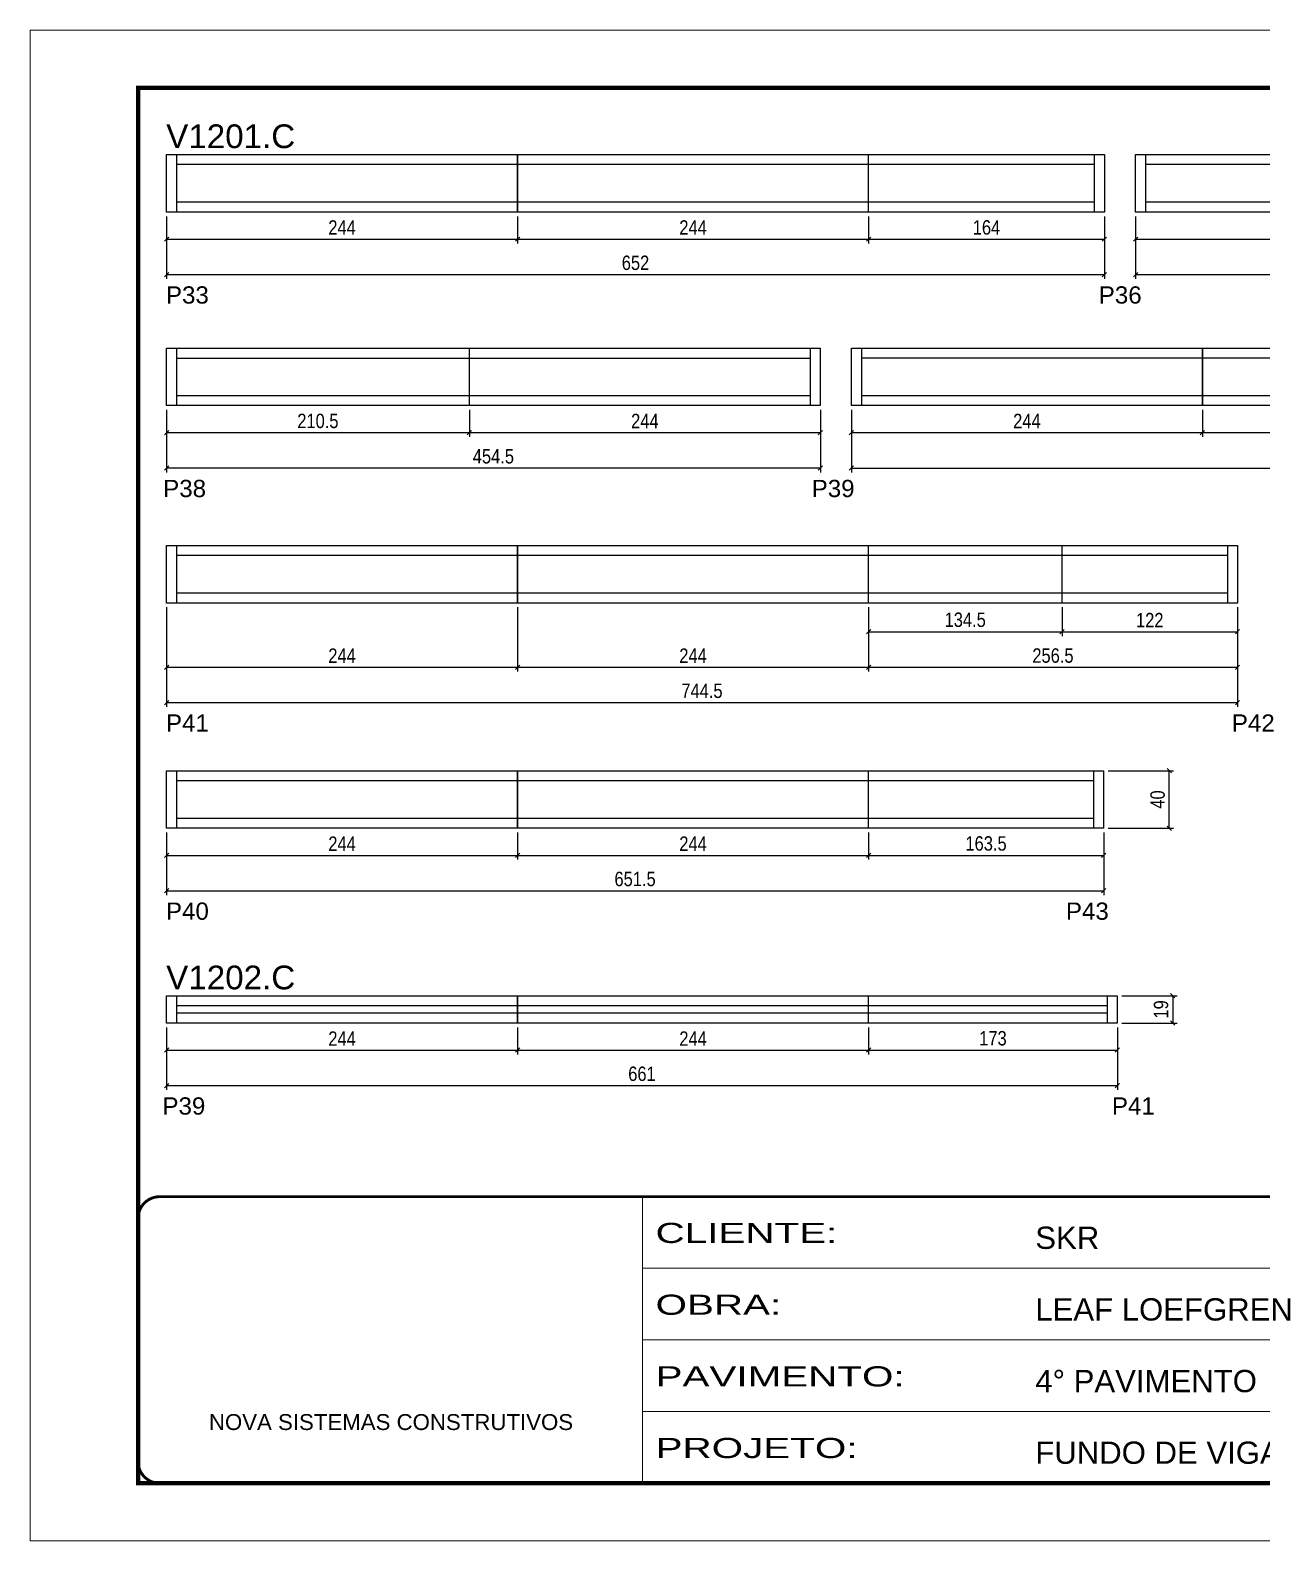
# Model space of a CAD drawing. Extents: x -4041 to 8212, y 239 to 4735.
# Drawn here: x -4041 to -3185, y 2537 to 3587 of the extents above; entities that cross this region are included whole.
import ezdxf

# ---------------------------------------------------------------- set-up
doc = ezdxf.new("R2010")
doc.units = 0
doc.linetypes.add('CONTINUO', pattern=[0])
doc.linetypes.add('DASHED', pattern=[0.75, 0.5, -0.25])
for name, color, linetype in [('5', 5, 'Continuous'), ('COTA', 241, 'Continuous'), ('NOMENCLATURA', 7, 'Continuous'), ('Painéis', 200, 'Continuous'), ('SARR_2.2x7', 40, 'Continuous')]:
    doc.layers.add(name, color=color, linetype=linetype)
doc.layers.add('Folhas', color=255, linetype='Continuous', lineweight=9)
doc.layers.add('SARRAFO DE PRESSAO', color=251, linetype='DASHED', lineweight=9)
doc.styles.add('ARIAL', font='arial.ttf')
doc.styles.add('COTA TECNICA', font='techl___.ttf', dxfattribs={"height": 10})
doc.styles.add('COTA TECNICA-50', font='techl___.ttf', dxfattribs={"height": 10})
doc.styles.get("Standard").update_dxf_attribs({"font": 'arial.ttf'})
doc.styles.add('Tecnologia', font='')
doc.styles.get('Tecnologia').set_extended_font_data('Forgotten Futurist')
doc.dimstyles.new('COTA PAINEL-50', dxfattribs={"dimtxt": 10, "dimasz": 3, "dimexe": 3, "dimexo": 3, "dimgap": 3, "dimtad": 1, "dimdec": 1, "dimzin": 12, "dimdsep": 46, "dimtxsty": 'COTA TECNICA-50', "dimblk1": 'OBLIQUE', "dimblk2": 'OBLIQUE', "dimsah": 1, "dimcen": 0.9, "dimclrd": 4, "dimclre": 4, "dimclrt": 240, "dimadec": 1, "dimazin": 3, "dimtfac": 1, "dimtdec": 1, "dimtmove": 0, "dimatfit": 3, "dimfxl": 1, "dimtolj": 1, "dimtzin": 12, "dimarcsym": 0})
doc.dimstyles.new('PAINEL', dxfattribs={"dimtxt": 10, "dimasz": 3, "dimexe": 3, "dimexo": 3, "dimgap": 3, "dimtad": 1, "dimdec": 1, "dimzin": 12, "dimdsep": 46, "dimtxsty": 'COTA TECNICA', "dimblk1": 'OBLIQUE', "dimblk2": 'OBLIQUE', "dimsah": 1, "dimcen": 0.9, "dimclrd": 4, "dimclre": 4, "dimclrt": 240, "dimadec": 1, "dimazin": 3, "dimtfac": 1, "dimtdec": 1, "dimtmove": 0, "dimatfit": 3, "dimfxl": 1, "dimtolj": 1, "dimtzin": 12, "dimarcsym": 0})

# ---------------------------------------------------------------- blocks, each defined once
blk = doc.blocks.new('9999999999')
at = {"color": 30, "linetype": 'CONTINUO'}
for p, q in [((98564.6, 34230.2), (98564.6, 34429.4)), ((98564.6, 34379.6), (99584, 34379.6)), ((98564.6, 34329.8), (99488, 34329.8)), ((98564.6, 34280), (99488, 34280))]:
    blk.add_line(p, q, dxfattribs=at)
at = {"color": 30, "linetype": 'CONTINUO', "const_width": 2}
blk.add_lwpolyline([(99584, 34230.2), (99584, 34414.4, 0.414214), (99569, 34429.4), (98229, 34429.4, 0.414214), (98214, 34414.4), (98214, 34245.2, 0.414214), (98229, 34230.2), (99584, 34230.2)], format="xyb", dxfattribs=at)
at = {"layer": 'Folhas'}
blk.add_lwpolyline([(98139, 34190.2), (99624, 34190.2), (99624, 35240.2), (98139, 35240.2)], close=True, dxfattribs=at)
at = {"layer": 'Folhas', "color": 30, "const_width": 3}
blk.add_lwpolyline([(98214, 34230.2), (99584, 34230.2), (99584, 35200.2), (98214, 35200.2)], close=True, dxfattribs=at)
at = {"color": 7, "linetype": 'Continuous', "ltscale": 5, "style": 'ARIAL'}
for s, height, p in [('SKR', 15.48, (98837.7, 34393.1)), ('LEAF LOEFGREN', 15.483, (98837.7, 34343.3)), ('4° PAVIMENTO', 15.483, (98837.7, 34293.5)), ('NOVA SISTEMAS CONSTRUTIVOS', 11.059, (98263.2, 34267.2)), ('FUNDO DE VIGAS', 15.483, (98837.7, 34243.7))]:
    blk.add_text(s, height=height, dxfattribs=at).set_placement(p)
at = {"layer": 'Folhas', "color": 7, "style": 'Tecnologia', "width": 1.5}
for s, p in [('CLIENTE:', (98573.7, 34397.2)), ('OBRA:', (98573.7, 34347.3)), ('PAVIMENTO:', (98573.7, 34297.5)), ('PROJETO:', (98573.7, 34247.7))]:
    blk.add_text(s, height=14, dxfattribs=at).set_placement(p)
blk = doc.blocks.new('_Oblique')
at = {"color": 0, "linetype": 'ByBlock', "lineweight": -2}
blk.add_line((-0.5, -0.5), (0.5, 0.5), dxfattribs=at)
blk = doc.blocks.new('*D11')
at = {"layer": 'COTA', "color": 4, "linetype": 'ByBlock', "lineweight": -2, "transparency": 16777216}
for p, q in [((-3946.5, 3457.2), (-3946.5, 3438.4)), ((-3702.5, 3457.2), (-3702.5, 3438.4)), ((-3946.5, 3441.4), (-3702.5, 3441.4))]:
    blk.add_line(p, q, dxfattribs=at)
at = {"layer": 'Defpoints', "color": 0, "linetype": 'ByBlock', "transparency": 16777216}
for p in [(-3946.5, 3460.2), (-3702.5, 3460.2), (-3702.5, 3441.4)]:
    blk.add_point(p, dxfattribs=at)
at = {"layer": 'COTA', "color": 4, "linetype": 'ByBlock', "lineweight": -2, "transparency": 16777216, "xscale": 3, "yscale": 3, "zscale": 3, "rotation": 180}
blk.add_blockref('_Oblique', (-3946.5, 3441.4), dxfattribs=at)
at = {"layer": 'COTA', "color": 4, "linetype": 'ByBlock', "lineweight": -2, "transparency": 16777216, "xscale": 3, "yscale": 3, "zscale": 3}
blk.add_blockref('_Oblique', (-3702.5, 3441.4), dxfattribs=at)
at = {"layer": 'COTA', "color": 240, "linetype": 'ByBlock', "transparency": 16777216, "insert": (-3824.5, 3449.5), "char_height": 10, "attachment_point": 5, "style": 'COTA TECNICA-50'}
blk.add_mtext('\\A1;244', dxfattribs=at)
blk = doc.blocks.new('*D12')
at = {"layer": 'COTA', "color": 4, "linetype": 'ByBlock', "lineweight": -2, "transparency": 16777216}
for p, q in [((-3702.5, 3457.2), (-3702.5, 3438.4)), ((-3458.5, 3457.2), (-3458.5, 3438.4)), ((-3702.5, 3441.4), (-3458.5, 3441.4))]:
    blk.add_line(p, q, dxfattribs=at)
at = {"layer": 'Defpoints', "color": 0, "linetype": 'ByBlock', "transparency": 16777216}
for p in [(-3702.5, 3460.2), (-3458.5, 3460.2), (-3458.5, 3441.4)]:
    blk.add_point(p, dxfattribs=at)
at = {"layer": 'COTA', "color": 4, "linetype": 'ByBlock', "lineweight": -2, "transparency": 16777216, "xscale": 3, "yscale": 3, "zscale": 3, "rotation": 180}
blk.add_blockref('_Oblique', (-3702.5, 3441.4), dxfattribs=at)
at = {"layer": 'COTA', "color": 4, "linetype": 'ByBlock', "lineweight": -2, "transparency": 16777216, "xscale": 3, "yscale": 3, "zscale": 3}
blk.add_blockref('_Oblique', (-3458.5, 3441.4), dxfattribs=at)
at = {"layer": 'COTA', "color": 240, "linetype": 'ByBlock', "transparency": 16777216, "insert": (-3580.5, 3449.5), "char_height": 10, "attachment_point": 5, "style": 'COTA TECNICA-50'}
blk.add_mtext('\\A1;244', dxfattribs=at)
blk = doc.blocks.new('*D13')
at = {"layer": 'COTA', "color": 4, "lineweight": -2, "transparency": 16777216}
for p, q in [((-3946.5, 3457.2), (-3946.5, 3413.8)), ((-3294.5, 3457.2), (-3294.5, 3413.8)), ((-3946.5, 3416.8), (-3294.5, 3416.8))]:
    blk.add_line(p, q, dxfattribs=at)
at = {"layer": 'Defpoints', "color": 0, "transparency": 16777216}
for p in [(-3946.5, 3460.2), (-3294.5, 3460.2), (-3294.5, 3416.8)]:
    blk.add_point(p, dxfattribs=at)
at = {"layer": 'COTA', "color": 4, "lineweight": -2, "transparency": 16777216, "xscale": 3, "yscale": 3, "zscale": 3, "rotation": 180}
blk.add_blockref('_Oblique', (-3946.5, 3416.8), dxfattribs=at)
at = {"layer": 'COTA', "color": 4, "lineweight": -2, "transparency": 16777216, "xscale": 3, "yscale": 3, "zscale": 3}
blk.add_blockref('_Oblique', (-3294.5, 3416.8), dxfattribs=at)
at = {"layer": 'COTA', "color": 240, "transparency": 16777216, "insert": (-3620.5, 3424.9), "char_height": 10, "attachment_point": 5, "style": 'COTA TECNICA'}
blk.add_mtext('\\A1;652', dxfattribs=at)
blk = doc.blocks.new('*D65')
at = {"layer": 'COTA', "color": 4, "lineweight": -2, "transparency": 16777216}
for p, q in [((-3458.5, 3457.2), (-3458.5, 3438.4)), ((-3294.5, 3457.2), (-3294.5, 3438.4)), ((-3458.5, 3441.4), (-3294.5, 3441.4))]:
    blk.add_line(p, q, dxfattribs=at)
at = {"layer": 'Defpoints', "color": 0, "transparency": 16777216}
for p in [(-3458.5, 3460.2), (-3294.5, 3460.2), (-3294.5, 3441.4)]:
    blk.add_point(p, dxfattribs=at)
at = {"layer": 'COTA', "color": 4, "lineweight": -2, "transparency": 16777216, "xscale": 3, "yscale": 3, "zscale": 3, "rotation": 180}
blk.add_blockref('_Oblique', (-3458.5, 3441.4), dxfattribs=at)
at = {"layer": 'COTA', "color": 4, "lineweight": -2, "transparency": 16777216, "xscale": 3, "yscale": 3, "zscale": 3}
blk.add_blockref('_Oblique', (-3294.5, 3441.4), dxfattribs=at)
at = {"layer": 'COTA', "color": 240, "transparency": 16777216, "insert": (-3376.5, 3449.5), "char_height": 10, "attachment_point": 5, "style": 'COTA TECNICA'}
blk.add_mtext('\\A1;164', dxfattribs=at)
blk = doc.blocks.new('*D19')
at = {"layer": 'COTA', "color": 4, "linetype": 'ByBlock', "lineweight": -2, "transparency": 16777216}
for p, q in [((-3272.9, 3457.2), (-3272.9, 3438.4)), ((-3028.9, 3457.2), (-3028.9, 3438.4)), ((-3272.9, 3441.4), (-3028.9, 3441.4))]:
    blk.add_line(p, q, dxfattribs=at)
at = {"layer": 'Defpoints', "color": 0, "linetype": 'ByBlock', "transparency": 16777216}
for p in [(-3272.9, 3460.2), (-3028.9, 3460.2), (-3028.9, 3441.4)]:
    blk.add_point(p, dxfattribs=at)
at = {"layer": 'COTA', "color": 4, "linetype": 'ByBlock', "lineweight": -2, "transparency": 16777216, "xscale": 3, "yscale": 3, "zscale": 3, "rotation": 180}
blk.add_blockref('_Oblique', (-3272.9, 3441.4), dxfattribs=at)
at = {"layer": 'COTA', "color": 4, "linetype": 'ByBlock', "lineweight": -2, "transparency": 16777216, "xscale": 3, "yscale": 3, "zscale": 3}
blk.add_blockref('_Oblique', (-3028.9, 3441.4), dxfattribs=at)
at = {"layer": 'COTA', "color": 240, "linetype": 'ByBlock', "transparency": 16777216, "insert": (-3150.9, 3449.5), "char_height": 10, "attachment_point": 5, "style": 'COTA TECNICA-50'}
blk.add_mtext('\\A1;244', dxfattribs=at)
blk = doc.blocks.new('*D21')
at = {"layer": 'COTA', "color": 4, "lineweight": -2, "transparency": 16777216}
for p, q in [((-3272.9, 3457.2), (-3272.9, 3413.8)), ((-2617.4, 3457.2), (-2617.4, 3413.8)), ((-3272.9, 3416.8), (-2617.4, 3416.8))]:
    blk.add_line(p, q, dxfattribs=at)
at = {"layer": 'Defpoints', "color": 0, "transparency": 16777216}
for p in [(-3272.9, 3460.2), (-2617.4, 3460.2), (-2617.4, 3416.8)]:
    blk.add_point(p, dxfattribs=at)
at = {"layer": 'COTA', "color": 4, "lineweight": -2, "transparency": 16777216, "xscale": 3, "yscale": 3, "zscale": 3, "rotation": 180}
blk.add_blockref('_Oblique', (-3272.9, 3416.8), dxfattribs=at)
at = {"layer": 'COTA', "color": 4, "lineweight": -2, "transparency": 16777216, "xscale": 3, "yscale": 3, "zscale": 3}
blk.add_blockref('_Oblique', (-2617.4, 3416.8), dxfattribs=at)
at = {"layer": 'COTA', "color": 240, "transparency": 16777216, "insert": (-2945.1, 3424.9), "char_height": 10, "attachment_point": 5, "style": 'COTA TECNICA'}
blk.add_mtext('\\A1;655.5', dxfattribs=at)
blk = doc.blocks.new('*D22')
at = {"layer": 'COTA', "color": 4, "lineweight": -2, "transparency": 16777216}
for p, q in [((-3946.5, 3322.7), (-3946.5, 3279.3)), ((-3492, 3322.7), (-3492, 3279.3)), ((-3492, 3282.3), (-3946.5, 3282.3))]:
    blk.add_line(p, q, dxfattribs=at)
at = {"layer": 'Defpoints', "color": 0, "transparency": 16777216}
for p in [(-3946.5, 3325.7), (-3492, 3325.7), (-3946.5, 3282.3)]:
    blk.add_point(p, dxfattribs=at)
at = {"layer": 'COTA', "color": 4, "lineweight": -2, "transparency": 16777216, "xscale": 3, "yscale": 3, "zscale": 3, "rotation": 180}
blk.add_blockref('_Oblique', (-3946.5, 3282.3), dxfattribs=at)
at = {"layer": 'COTA', "color": 4, "lineweight": -2, "transparency": 16777216, "xscale": 3, "yscale": 3, "zscale": 3}
blk.add_blockref('_Oblique', (-3492, 3282.3), dxfattribs=at)
at = {"layer": 'COTA', "color": 240, "transparency": 16777216, "insert": (-3719.3, 3290.4), "char_height": 10, "attachment_point": 5, "style": 'COTA TECNICA'}
blk.add_mtext('\\A1;454.5', dxfattribs=at)
blk = doc.blocks.new('*D83')
at = {"layer": 'COTA', "color": 4, "lineweight": -2, "transparency": 16777216}
for p, q in [((-3946.5, 3322.7), (-3946.5, 3303.9)), ((-3736, 3322.7), (-3736, 3303.9)), ((-3946.5, 3306.9), (-3736, 3306.9))]:
    blk.add_line(p, q, dxfattribs=at)
at = {"layer": 'Defpoints', "color": 0, "transparency": 16777216}
for p in [(-3946.5, 3325.7), (-3736, 3325.7), (-3736, 3306.9)]:
    blk.add_point(p, dxfattribs=at)
at = {"layer": 'COTA', "color": 4, "lineweight": -2, "transparency": 16777216, "xscale": 3, "yscale": 3, "zscale": 3, "rotation": 180}
blk.add_blockref('_Oblique', (-3946.5, 3306.9), dxfattribs=at)
at = {"layer": 'COTA', "color": 4, "lineweight": -2, "transparency": 16777216, "xscale": 3, "yscale": 3, "zscale": 3}
blk.add_blockref('_Oblique', (-3736, 3306.9), dxfattribs=at)
at = {"layer": 'COTA', "color": 240, "transparency": 16777216, "insert": (-3841.3, 3315), "char_height": 10, "attachment_point": 5, "style": 'COTA TECNICA'}
blk.add_mtext('\\A1;210.5', dxfattribs=at)
blk = doc.blocks.new('*D84')
at = {"layer": 'COTA', "color": 4, "lineweight": -2, "transparency": 16777216}
for p, q in [((-3736, 3322.7), (-3736, 3303.9)), ((-3492, 3322.7), (-3492, 3303.9)), ((-3736, 3306.9), (-3492, 3306.9))]:
    blk.add_line(p, q, dxfattribs=at)
at = {"layer": 'Defpoints', "color": 0, "transparency": 16777216}
for p in [(-3736, 3325.7), (-3492, 3325.7), (-3492, 3306.9)]:
    blk.add_point(p, dxfattribs=at)
at = {"layer": 'COTA', "color": 4, "lineweight": -2, "transparency": 16777216, "xscale": 3, "yscale": 3, "zscale": 3, "rotation": 180}
blk.add_blockref('_Oblique', (-3736, 3306.9), dxfattribs=at)
at = {"layer": 'COTA', "color": 4, "lineweight": -2, "transparency": 16777216, "xscale": 3, "yscale": 3, "zscale": 3}
blk.add_blockref('_Oblique', (-3492, 3306.9), dxfattribs=at)
at = {"layer": 'COTA', "color": 240, "transparency": 16777216, "insert": (-3614, 3315), "char_height": 10, "attachment_point": 5, "style": 'COTA TECNICA'}
blk.add_mtext('\\A1;244', dxfattribs=at)
blk = doc.blocks.new('*D23')
at = {"layer": 'COTA', "color": 4, "linetype": 'ByBlock', "lineweight": -2, "transparency": 16777216}
for p, q in [((-3470.4, 3322.7), (-3470.4, 3303.9)), ((-3226.4, 3322.7), (-3226.4, 3303.9)), ((-3470.4, 3306.9), (-3226.4, 3306.9))]:
    blk.add_line(p, q, dxfattribs=at)
at = {"layer": 'Defpoints', "color": 0, "linetype": 'ByBlock', "transparency": 16777216}
for p in [(-3470.4, 3325.7), (-3226.4, 3325.7), (-3226.4, 3306.9)]:
    blk.add_point(p, dxfattribs=at)
at = {"layer": 'COTA', "color": 4, "linetype": 'ByBlock', "lineweight": -2, "transparency": 16777216, "xscale": 3, "yscale": 3, "zscale": 3, "rotation": 180}
blk.add_blockref('_Oblique', (-3470.4, 3306.9), dxfattribs=at)
at = {"layer": 'COTA', "color": 4, "linetype": 'ByBlock', "lineweight": -2, "transparency": 16777216, "xscale": 3, "yscale": 3, "zscale": 3}
blk.add_blockref('_Oblique', (-3226.4, 3306.9), dxfattribs=at)
at = {"layer": 'COTA', "color": 240, "linetype": 'ByBlock', "transparency": 16777216, "insert": (-3348.4, 3315), "char_height": 10, "attachment_point": 5, "style": 'COTA TECNICA-50'}
blk.add_mtext('\\A1;244', dxfattribs=at)
blk = doc.blocks.new('*D24')
at = {"layer": 'COTA', "color": 4, "linetype": 'ByBlock', "lineweight": -2, "transparency": 16777216}
for p, q in [((-3226.4, 3322.7), (-3226.4, 3303.9)), ((-2982.4, 3322.7), (-2982.4, 3303.9)), ((-3226.4, 3306.9), (-2982.4, 3306.9))]:
    blk.add_line(p, q, dxfattribs=at)
at = {"layer": 'Defpoints', "color": 0, "linetype": 'ByBlock', "transparency": 16777216}
for p in [(-3226.4, 3325.7), (-2982.4, 3325.7), (-2982.4, 3306.9)]:
    blk.add_point(p, dxfattribs=at)
at = {"layer": 'COTA', "color": 4, "linetype": 'ByBlock', "lineweight": -2, "transparency": 16777216, "xscale": 3, "yscale": 3, "zscale": 3, "rotation": 180}
blk.add_blockref('_Oblique', (-3226.4, 3306.9), dxfattribs=at)
at = {"layer": 'COTA', "color": 4, "linetype": 'ByBlock', "lineweight": -2, "transparency": 16777216, "xscale": 3, "yscale": 3, "zscale": 3}
blk.add_blockref('_Oblique', (-2982.4, 3306.9), dxfattribs=at)
at = {"layer": 'COTA', "color": 240, "linetype": 'ByBlock', "transparency": 16777216, "insert": (-3104.4, 3315), "char_height": 10, "attachment_point": 5, "style": 'COTA TECNICA-50'}
blk.add_mtext('\\A1;244', dxfattribs=at)
blk = doc.blocks.new('*D25')
at = {"layer": 'COTA', "color": 4, "lineweight": -2, "transparency": 16777216}
for p, q in [((-3470.4, 3322.7), (-3470.4, 3279.3)), ((-2809.4, 3322.7), (-2809.4, 3279.3)), ((-3470.4, 3282.3), (-2809.4, 3282.3))]:
    blk.add_line(p, q, dxfattribs=at)
at = {"layer": 'Defpoints', "color": 0, "transparency": 16777216}
for p in [(-3470.4, 3325.7), (-2809.4, 3325.7), (-2809.4, 3282.3)]:
    blk.add_point(p, dxfattribs=at)
at = {"layer": 'COTA', "color": 4, "lineweight": -2, "transparency": 16777216, "xscale": 3, "yscale": 3, "zscale": 3, "rotation": 180}
blk.add_blockref('_Oblique', (-3470.4, 3282.3), dxfattribs=at)
at = {"layer": 'COTA', "color": 4, "lineweight": -2, "transparency": 16777216, "xscale": 3, "yscale": 3, "zscale": 3}
blk.add_blockref('_Oblique', (-2809.4, 3282.3), dxfattribs=at)
at = {"layer": 'COTA', "color": 240, "transparency": 16777216, "insert": (-3139.9, 3290.4), "char_height": 10, "attachment_point": 5, "style": 'COTA TECNICA'}
blk.add_mtext('\\A1;661', dxfattribs=at)
blk = doc.blocks.new('*D26')
at = {"layer": 'COTA', "color": 4, "linetype": 'ByBlock', "lineweight": -2, "transparency": 16777216}
for p, q in [((-3946.5, 3185.5), (-3946.5, 3140.8)), ((-3702.5, 3185.5), (-3702.5, 3140.8)), ((-3946.5, 3143.8), (-3702.5, 3143.8))]:
    blk.add_line(p, q, dxfattribs=at)
at = {"layer": 'Defpoints', "color": 0, "linetype": 'ByBlock', "transparency": 16777216}
for p in [(-3946.5, 3188.5), (-3702.5, 3188.5), (-3702.5, 3143.8)]:
    blk.add_point(p, dxfattribs=at)
at = {"layer": 'COTA', "color": 4, "linetype": 'ByBlock', "lineweight": -2, "transparency": 16777216, "xscale": 3, "yscale": 3, "zscale": 3, "rotation": 180}
blk.add_blockref('_Oblique', (-3946.5, 3143.8), dxfattribs=at)
at = {"layer": 'COTA', "color": 4, "linetype": 'ByBlock', "lineweight": -2, "transparency": 16777216, "xscale": 3, "yscale": 3, "zscale": 3}
blk.add_blockref('_Oblique', (-3702.5, 3143.8), dxfattribs=at)
at = {"layer": 'COTA', "color": 240, "linetype": 'ByBlock', "transparency": 16777216, "insert": (-3824.5, 3151.9), "char_height": 10, "attachment_point": 5, "style": 'COTA TECNICA-50'}
blk.add_mtext('\\A1;244', dxfattribs=at)
blk = doc.blocks.new('*D27')
at = {"layer": 'COTA', "color": 4, "linetype": 'ByBlock', "lineweight": -2, "transparency": 16777216}
for p, q in [((-3702.5, 3185.5), (-3702.5, 3140.8)), ((-3458.5, 3185.5), (-3458.5, 3140.8)), ((-3702.5, 3143.8), (-3458.5, 3143.8))]:
    blk.add_line(p, q, dxfattribs=at)
at = {"layer": 'Defpoints', "color": 0, "linetype": 'ByBlock', "transparency": 16777216}
for p in [(-3702.5, 3188.5), (-3458.5, 3188.5), (-3458.5, 3143.8)]:
    blk.add_point(p, dxfattribs=at)
at = {"layer": 'COTA', "color": 4, "linetype": 'ByBlock', "lineweight": -2, "transparency": 16777216, "xscale": 3, "yscale": 3, "zscale": 3, "rotation": 180}
blk.add_blockref('_Oblique', (-3702.5, 3143.8), dxfattribs=at)
at = {"layer": 'COTA', "color": 4, "linetype": 'ByBlock', "lineweight": -2, "transparency": 16777216, "xscale": 3, "yscale": 3, "zscale": 3}
blk.add_blockref('_Oblique', (-3458.5, 3143.8), dxfattribs=at)
at = {"layer": 'COTA', "color": 240, "linetype": 'ByBlock', "transparency": 16777216, "insert": (-3580.5, 3151.9), "char_height": 10, "attachment_point": 5, "style": 'COTA TECNICA-50'}
blk.add_mtext('\\A1;244', dxfattribs=at)
blk = doc.blocks.new('*D28')
at = {"layer": 'COTA', "color": 4, "lineweight": -2, "transparency": 16777216}
for p, q in [((-3946.5, 3185.5), (-3946.5, 3116.3)), ((-3202, 3185.5), (-3202, 3116.3)), ((-3946.5, 3119.3), (-3202, 3119.3))]:
    blk.add_line(p, q, dxfattribs=at)
at = {"layer": 'Defpoints', "color": 0, "transparency": 16777216}
for p in [(-3946.5, 3188.5), (-3202, 3188.5), (-3202, 3119.3)]:
    blk.add_point(p, dxfattribs=at)
at = {"layer": 'COTA', "color": 4, "lineweight": -2, "transparency": 16777216, "xscale": 3, "yscale": 3, "zscale": 3, "rotation": 180}
blk.add_blockref('_Oblique', (-3946.5, 3119.3), dxfattribs=at)
at = {"layer": 'COTA', "color": 4, "lineweight": -2, "transparency": 16777216, "xscale": 3, "yscale": 3, "zscale": 3}
blk.add_blockref('_Oblique', (-3202, 3119.3), dxfattribs=at)
at = {"layer": 'COTA', "color": 240, "transparency": 16777216, "insert": (-3574.3, 3127.4), "char_height": 10, "attachment_point": 5, "style": 'COTA TECNICA'}
blk.add_mtext('\\A1;744.5', dxfattribs=at)
blk = doc.blocks.new('*D86')
at = {"layer": 'COTA', "color": 4, "lineweight": -2, "transparency": 16777216}
for p, q in [((-3458.5, 3185.5), (-3458.5, 3140.8)), ((-3202, 3185.5), (-3202, 3140.8)), ((-3458.5, 3143.8), (-3202, 3143.8))]:
    blk.add_line(p, q, dxfattribs=at)
at = {"layer": 'Defpoints', "color": 0, "transparency": 16777216}
for p in [(-3458.5, 3188.5), (-3202, 3188.5), (-3202, 3143.8)]:
    blk.add_point(p, dxfattribs=at)
at = {"layer": 'COTA', "color": 4, "lineweight": -2, "transparency": 16777216, "xscale": 3, "yscale": 3, "zscale": 3, "rotation": 180}
blk.add_blockref('_Oblique', (-3458.5, 3143.8), dxfattribs=at)
at = {"layer": 'COTA', "color": 4, "lineweight": -2, "transparency": 16777216, "xscale": 3, "yscale": 3, "zscale": 3}
blk.add_blockref('_Oblique', (-3202, 3143.8), dxfattribs=at)
at = {"layer": 'COTA', "color": 240, "transparency": 16777216, "insert": (-3330.3, 3151.9), "char_height": 10, "attachment_point": 5, "style": 'COTA TECNICA'}
blk.add_mtext('\\A1;256.5', dxfattribs=at)
blk = doc.blocks.new('*D87')
at = {"layer": 'COTA', "color": 4, "lineweight": -2, "transparency": 16777216}
for p, q in [((-3458.5, 3185.5), (-3458.5, 3165.5)), ((-3324, 3185.5), (-3324, 3165.5)), ((-3458.5, 3168.5), (-3324, 3168.5))]:
    blk.add_line(p, q, dxfattribs=at)
at = {"layer": 'Defpoints', "color": 0, "transparency": 16777216}
for p in [(-3458.5, 3188.5), (-3324, 3188.5), (-3324, 3168.5)]:
    blk.add_point(p, dxfattribs=at)
at = {"layer": 'COTA', "color": 4, "lineweight": -2, "transparency": 16777216, "xscale": 3, "yscale": 3, "zscale": 3, "rotation": 180}
blk.add_blockref('_Oblique', (-3458.5, 3168.5), dxfattribs=at)
at = {"layer": 'COTA', "color": 4, "lineweight": -2, "transparency": 16777216, "xscale": 3, "yscale": 3, "zscale": 3}
blk.add_blockref('_Oblique', (-3324, 3168.5), dxfattribs=at)
at = {"layer": 'COTA', "color": 240, "transparency": 16777216, "insert": (-3391.3, 3176.8), "char_height": 10, "attachment_point": 5, "style": 'COTA TECNICA'}
blk.add_mtext('\\A1;134.5', dxfattribs=at)
blk = doc.blocks.new('*D66')
at = {"layer": 'COTA', "color": 4, "lineweight": -2, "transparency": 16777216}
for p, q in [((-3324, 3185.5), (-3324, 3165.5)), ((-3202, 3185.5), (-3202, 3165.5)), ((-3324, 3168.5), (-3202, 3168.5))]:
    blk.add_line(p, q, dxfattribs=at)
at = {"layer": 'Defpoints', "color": 0, "transparency": 16777216}
for p in [(-3324, 3188.5), (-3202, 3188.5), (-3202, 3168.5)]:
    blk.add_point(p, dxfattribs=at)
at = {"layer": 'COTA', "color": 4, "lineweight": -2, "transparency": 16777216, "xscale": 3, "yscale": 3, "zscale": 3, "rotation": 180}
blk.add_blockref('_Oblique', (-3324, 3168.5), dxfattribs=at)
at = {"layer": 'COTA', "color": 4, "lineweight": -2, "transparency": 16777216, "xscale": 3, "yscale": 3, "zscale": 3}
blk.add_blockref('_Oblique', (-3202, 3168.5), dxfattribs=at)
at = {"layer": 'COTA', "color": 240, "transparency": 16777216, "insert": (-3263, 3176.6), "char_height": 10, "attachment_point": 5, "style": 'COTA TECNICA'}
blk.add_mtext('\\A1;122', dxfattribs=at)
blk = doc.blocks.new('*D29')
at = {"layer": 'COTA', "color": 4, "linetype": 'ByBlock', "lineweight": -2, "transparency": 16777216}
for p, q in [((-3946.5, 3028.9), (-3946.5, 3010.1)), ((-3702.5, 3028.9), (-3702.5, 3010.1)), ((-3946.5, 3013.1), (-3702.5, 3013.1))]:
    blk.add_line(p, q, dxfattribs=at)
at = {"layer": 'Defpoints', "color": 0, "linetype": 'ByBlock', "transparency": 16777216}
for p in [(-3946.5, 3031.9), (-3702.5, 3031.9), (-3702.5, 3013.1)]:
    blk.add_point(p, dxfattribs=at)
at = {"layer": 'COTA', "color": 4, "linetype": 'ByBlock', "lineweight": -2, "transparency": 16777216, "xscale": 3, "yscale": 3, "zscale": 3, "rotation": 180}
blk.add_blockref('_Oblique', (-3946.5, 3013.1), dxfattribs=at)
at = {"layer": 'COTA', "color": 4, "linetype": 'ByBlock', "lineweight": -2, "transparency": 16777216, "xscale": 3, "yscale": 3, "zscale": 3}
blk.add_blockref('_Oblique', (-3702.5, 3013.1), dxfattribs=at)
at = {"layer": 'COTA', "color": 240, "linetype": 'ByBlock', "transparency": 16777216, "insert": (-3824.5, 3021.2), "char_height": 10, "attachment_point": 5, "style": 'COTA TECNICA-50'}
blk.add_mtext('\\A1;244', dxfattribs=at)
blk = doc.blocks.new('*D30')
at = {"layer": 'COTA', "color": 4, "linetype": 'ByBlock', "lineweight": -2, "transparency": 16777216}
for p, q in [((-3702.5, 3028.9), (-3702.5, 3010.1)), ((-3458.5, 3028.9), (-3458.5, 3010.1)), ((-3702.5, 3013.1), (-3458.5, 3013.1))]:
    blk.add_line(p, q, dxfattribs=at)
at = {"layer": 'Defpoints', "color": 0, "linetype": 'ByBlock', "transparency": 16777216}
for p in [(-3702.5, 3031.9), (-3458.5, 3031.9), (-3458.5, 3013.1)]:
    blk.add_point(p, dxfattribs=at)
at = {"layer": 'COTA', "color": 4, "linetype": 'ByBlock', "lineweight": -2, "transparency": 16777216, "xscale": 3, "yscale": 3, "zscale": 3, "rotation": 180}
blk.add_blockref('_Oblique', (-3702.5, 3013.1), dxfattribs=at)
at = {"layer": 'COTA', "color": 4, "linetype": 'ByBlock', "lineweight": -2, "transparency": 16777216, "xscale": 3, "yscale": 3, "zscale": 3}
blk.add_blockref('_Oblique', (-3458.5, 3013.1), dxfattribs=at)
at = {"layer": 'COTA', "color": 240, "linetype": 'ByBlock', "transparency": 16777216, "insert": (-3580.5, 3021.2), "char_height": 10, "attachment_point": 5, "style": 'COTA TECNICA-50'}
blk.add_mtext('\\A1;244', dxfattribs=at)
blk = doc.blocks.new('*D31')
at = {"layer": 'COTA', "color": 4, "lineweight": -2, "transparency": 16777216}
for p, q in [((-3946.5, 3028.9), (-3946.5, 2985.5)), ((-3295, 3028.9), (-3295, 2985.5)), ((-3946.5, 2988.5), (-3295, 2988.5))]:
    blk.add_line(p, q, dxfattribs=at)
at = {"layer": 'Defpoints', "color": 0, "transparency": 16777216}
for p in [(-3946.5, 3031.9), (-3295, 3031.9), (-3295, 2988.5)]:
    blk.add_point(p, dxfattribs=at)
at = {"layer": 'COTA', "color": 4, "lineweight": -2, "transparency": 16777216, "xscale": 3, "yscale": 3, "zscale": 3, "rotation": 180}
blk.add_blockref('_Oblique', (-3946.5, 2988.5), dxfattribs=at)
at = {"layer": 'COTA', "color": 4, "lineweight": -2, "transparency": 16777216, "xscale": 3, "yscale": 3, "zscale": 3}
blk.add_blockref('_Oblique', (-3295, 2988.5), dxfattribs=at)
at = {"layer": 'COTA', "color": 240, "transparency": 16777216, "insert": (-3620.8, 2996.6), "char_height": 10, "attachment_point": 5, "style": 'COTA TECNICA'}
blk.add_mtext('\\A1;651.5', dxfattribs=at)
blk = doc.blocks.new('*D88')
at = {"layer": 'COTA', "color": 4, "lineweight": -2, "transparency": 16777216}
for p, q in [((-3458.5, 3028.9), (-3458.5, 3010.1)), ((-3295, 3028.9), (-3295, 3010.1)), ((-3458.5, 3013.1), (-3295, 3013.1))]:
    blk.add_line(p, q, dxfattribs=at)
at = {"layer": 'Defpoints', "color": 0, "transparency": 16777216}
for p in [(-3458.5, 3031.9), (-3295, 3031.9), (-3295, 3013.1)]:
    blk.add_point(p, dxfattribs=at)
at = {"layer": 'COTA', "color": 4, "lineweight": -2, "transparency": 16777216, "xscale": 3, "yscale": 3, "zscale": 3, "rotation": 180}
blk.add_blockref('_Oblique', (-3458.5, 3013.1), dxfattribs=at)
at = {"layer": 'COTA', "color": 4, "lineweight": -2, "transparency": 16777216, "xscale": 3, "yscale": 3, "zscale": 3}
blk.add_blockref('_Oblique', (-3295, 3013.1), dxfattribs=at)
at = {"layer": 'COTA', "color": 240, "transparency": 16777216, "insert": (-3376.8, 3021.3), "char_height": 10, "attachment_point": 5, "style": 'COTA TECNICA'}
blk.add_mtext('\\A1;163.5', dxfattribs=at)
blk = doc.blocks.new('*D89')
at = {"layer": 'COTA', "color": 4, "lineweight": -2, "transparency": 16777216}
for p, q in [((-3292, 3071.9), (-3246.4, 3071.9)), ((-3249.4, 3031.9), (-3249.4, 3071.9)), ((-3292, 3031.9), (-3246.4, 3031.9))]:
    blk.add_line(p, q, dxfattribs=at)
at = {"layer": 'Defpoints', "color": 0, "transparency": 16777216}
for p in [(-3295, 3071.9), (-3249.4, 3071.9), (-3295, 3031.9)]:
    blk.add_point(p, dxfattribs=at)
at = {"layer": 'COTA', "color": 4, "lineweight": -2, "transparency": 16777216, "xscale": 3, "yscale": 3, "zscale": 3}
for p, rotation in [((-3249.4, 3071.9), 90), ((-3249.4, 3031.9), 270)]:
    blk.add_blockref('_Oblique', p, dxfattribs=dict(at, rotation=rotation))
at = {"layer": 'COTA', "color": 240, "transparency": 16777216, "insert": (-3257.5, 3051.9), "char_height": 10, "attachment_point": 5, "rotation": 90, "style": 'COTA TECNICA'}
blk.add_mtext('\\A1;40', dxfattribs=at)
blk = doc.blocks.new('*D15')
at = {"layer": 'COTA', "color": 4, "linetype": 'ByBlock', "lineweight": -2, "transparency": 16777216}
for p, q in [((-3946.5, 2893.5), (-3946.5, 2874.7)), ((-3702.5, 2893.5), (-3702.5, 2874.7)), ((-3946.5, 2877.7), (-3702.5, 2877.7))]:
    blk.add_line(p, q, dxfattribs=at)
at = {"layer": 'Defpoints', "color": 0, "linetype": 'ByBlock', "transparency": 16777216}
for p in [(-3946.5, 2896.5), (-3702.5, 2896.5), (-3702.5, 2877.7)]:
    blk.add_point(p, dxfattribs=at)
at = {"layer": 'COTA', "color": 4, "linetype": 'ByBlock', "lineweight": -2, "transparency": 16777216, "xscale": 3, "yscale": 3, "zscale": 3, "rotation": 180}
blk.add_blockref('_Oblique', (-3946.5, 2877.7), dxfattribs=at)
at = {"layer": 'COTA', "color": 4, "linetype": 'ByBlock', "lineweight": -2, "transparency": 16777216, "xscale": 3, "yscale": 3, "zscale": 3}
blk.add_blockref('_Oblique', (-3702.5, 2877.7), dxfattribs=at)
at = {"layer": 'COTA', "color": 240, "linetype": 'ByBlock', "transparency": 16777216, "insert": (-3824.5, 2885.7), "char_height": 10, "attachment_point": 5, "style": 'COTA TECNICA-50'}
blk.add_mtext('\\A1;244', dxfattribs=at)
blk = doc.blocks.new('*D16')
at = {"layer": 'COTA', "color": 4, "linetype": 'ByBlock', "lineweight": -2, "transparency": 16777216}
for p, q in [((-3702.5, 2893.5), (-3702.5, 2874.7)), ((-3458.5, 2893.5), (-3458.5, 2874.7)), ((-3702.5, 2877.7), (-3458.5, 2877.7))]:
    blk.add_line(p, q, dxfattribs=at)
at = {"layer": 'Defpoints', "color": 0, "linetype": 'ByBlock', "transparency": 16777216}
for p in [(-3702.5, 2896.5), (-3458.5, 2896.5), (-3458.5, 2877.7)]:
    blk.add_point(p, dxfattribs=at)
at = {"layer": 'COTA', "color": 4, "linetype": 'ByBlock', "lineweight": -2, "transparency": 16777216, "xscale": 3, "yscale": 3, "zscale": 3, "rotation": 180}
blk.add_blockref('_Oblique', (-3702.5, 2877.7), dxfattribs=at)
at = {"layer": 'COTA', "color": 4, "linetype": 'ByBlock', "lineweight": -2, "transparency": 16777216, "xscale": 3, "yscale": 3, "zscale": 3}
blk.add_blockref('_Oblique', (-3458.5, 2877.7), dxfattribs=at)
at = {"layer": 'COTA', "color": 240, "linetype": 'ByBlock', "transparency": 16777216, "insert": (-3580.5, 2885.7), "char_height": 10, "attachment_point": 5, "style": 'COTA TECNICA-50'}
blk.add_mtext('\\A1;244', dxfattribs=at)
blk = doc.blocks.new('*D17')
at = {"layer": 'COTA', "color": 4, "lineweight": -2, "transparency": 16777216}
for p, q in [((-3946.5, 2893.5), (-3946.5, 2850.1)), ((-3285.5, 2893.5), (-3285.5, 2850.1)), ((-3946.5, 2853.1), (-3285.5, 2853.1))]:
    blk.add_line(p, q, dxfattribs=at)
at = {"layer": 'Defpoints', "color": 0, "transparency": 16777216}
for p in [(-3946.5, 2896.5), (-3285.5, 2896.5), (-3285.5, 2853.1)]:
    blk.add_point(p, dxfattribs=at)
at = {"layer": 'COTA', "color": 4, "lineweight": -2, "transparency": 16777216, "xscale": 3, "yscale": 3, "zscale": 3, "rotation": 180}
blk.add_blockref('_Oblique', (-3946.5, 2853.1), dxfattribs=at)
at = {"layer": 'COTA', "color": 4, "lineweight": -2, "transparency": 16777216, "xscale": 3, "yscale": 3, "zscale": 3}
blk.add_blockref('_Oblique', (-3285.5, 2853.1), dxfattribs=at)
at = {"layer": 'COTA', "color": 240, "transparency": 16777216, "insert": (-3616, 2861.2), "char_height": 10, "attachment_point": 5, "style": 'COTA TECNICA'}
blk.add_mtext('\\A1;661', dxfattribs=at)
blk = doc.blocks.new('*D70')
at = {"layer": 'COTA', "color": 4, "lineweight": -2, "transparency": 16777216}
for p, q in [((-3458.5, 2893.5), (-3458.5, 2874.7)), ((-3285.5, 2893.5), (-3285.5, 2874.7)), ((-3458.5, 2877.7), (-3285.5, 2877.7))]:
    blk.add_line(p, q, dxfattribs=at)
at = {"layer": 'Defpoints', "color": 0, "transparency": 16777216}
for p in [(-3458.5, 2896.5), (-3285.5, 2896.5), (-3285.5, 2877.7)]:
    blk.add_point(p, dxfattribs=at)
at = {"layer": 'COTA', "color": 4, "lineweight": -2, "transparency": 16777216, "xscale": 3, "yscale": 3, "zscale": 3, "rotation": 180}
blk.add_blockref('_Oblique', (-3458.5, 2877.7), dxfattribs=at)
at = {"layer": 'COTA', "color": 4, "lineweight": -2, "transparency": 16777216, "xscale": 3, "yscale": 3, "zscale": 3}
blk.add_blockref('_Oblique', (-3285.5, 2877.7), dxfattribs=at)
at = {"layer": 'COTA', "color": 240, "transparency": 16777216, "insert": (-3372, 2885.9), "char_height": 10, "attachment_point": 5, "style": 'COTA TECNICA'}
blk.add_mtext('\\A1;173', dxfattribs=at)
blk = doc.blocks.new('*D18')
at = {"layer": 'COTA', "color": 4, "lineweight": -2, "transparency": 16777216}
for p, q in [((-3282.5, 2915.5), (-3244, 2915.5)), ((-3247, 2915.5), (-3247, 2896.5)), ((-3282.5, 2896.5), (-3244, 2896.5))]:
    blk.add_line(p, q, dxfattribs=at)
at = {"layer": 'Defpoints', "color": 0, "transparency": 16777216}
for p in [(-3285.5, 2915.5), (-3285.5, 2896.5), (-3247, 2896.5)]:
    blk.add_point(p, dxfattribs=at)
at = {"layer": 'COTA', "color": 4, "lineweight": -2, "transparency": 16777216, "xscale": 3, "yscale": 3, "zscale": 3}
for p, rotation in [((-3247, 2915.5), 90), ((-3247, 2896.5), 270)]:
    blk.add_blockref('_Oblique', p, dxfattribs=dict(at, rotation=rotation))
at = {"layer": 'COTA', "color": 240, "transparency": 16777216, "insert": (-3255.1, 2906), "char_height": 10, "attachment_point": 5, "rotation": 90, "style": 'COTA TECNICA'}
blk.add_mtext('\\A1;19', dxfattribs=at)

msp = doc.modelspace()

# ---------------------------------------------------------------- linework, layer by layer
at = {"layer": 'Painéis'}
for p, q in [((-3702.54, 3500.24), (-3294.54, 3500.24)), ((-3702.54, 3460.24), (-3702.54, 3500.24)), ((-3458.54, 3460.24), (-3458.54, 3500.24)), ((-3294.54, 3500.24), (-3294.54, 3460.24)), ((-3294.54, 3460.24), (-3702.54, 3460.24)), ((-3946.54, 3325.73), (-3946.54, 3365.73)), ((-3946.54, 3365.73), (-3492.04, 3365.73)), ((-3736.04, 3365.73), (-3736.04, 3325.73)), ((-3492.04, 3365.73), (-3492.04, 3325.73)), ((-3226.37, 3365.73), (-2809.37, 3365.73)), ((-3226.37, 3325.73), (-3226.37, 3365.73)), ((-3492.04, 3325.73), (-3946.54, 3325.73)), ((-2809.37, 3325.73), (-3226.37, 3325.73)), ((-3702.54, 3228.49), (-3202.04, 3228.49)), ((-3702.54, 3188.49), (-3702.54, 3228.49)), ((-3458.54, 3188.49), (-3458.54, 3228.49)), ((-3324.04, 3228.49), (-3324.04, 3188.49)), ((-3202.04, 3228.49), (-3202.04, 3188.49)), ((-3202.04, 3188.49), (-3702.54, 3188.49)), ((-3702.54, 3071.94), (-3295.04, 3071.94)), ((-3702.54, 3031.94), (-3702.54, 3071.94)), ((-3458.54, 3031.94), (-3458.54, 3071.94)), ((-3295.04, 3071.94), (-3295.04, 3031.94)), ((-3295.04, 3031.94), (-3702.54, 3031.94)), ((-3702.54, 2915.51), (-3285.54, 2915.51)), ((-3702.54, 2896.51), (-3702.54, 2915.51)), ((-3458.54, 2896.51), (-3458.54, 2915.51)), ((-3285.54, 2915.51), (-3285.54, 2896.51)), ((-3285.54, 2896.51), (-3702.54, 2896.51))]:
    msp.add_line(p, q, dxfattribs=at)
for points in [[(-3702.54, 3460.24), (-3946.54, 3460.24), (-3946.54, 3500.24), (-3702.54, 3500.24)], [(-3028.87, 3460.24), (-3272.87, 3460.24), (-3272.87, 3500.24), (-3028.87, 3500.24)], [(-3226.37, 3325.73), (-3470.37, 3325.73), (-3470.37, 3365.73), (-3226.37, 3365.73)], [(-3702.54, 3188.49), (-3946.54, 3188.49), (-3946.54, 3228.49), (-3702.54, 3228.49)], [(-3702.54, 3031.94), (-3946.54, 3031.94), (-3946.54, 3071.94), (-3702.54, 3071.94)], [(-3702.54, 2896.51), (-3946.54, 2896.51), (-3946.54, 2915.51), (-3702.54, 2915.51)]]:
    msp.add_lwpolyline(points, close=True, dxfattribs=at)
at = {"layer": 'SARR_2.2x7', "linetype": 'Continuous'}
for p, q in [((-3939.54, 3500.24), (-3939.54, 3460.24)), ((-3301.54, 3500.24), (-3301.54, 3460.24)), ((-3265.87, 3500.24), (-3265.87, 3460.24)), ((-3702.54, 3493.24), (-3939.54, 3493.24)), ((-3458.54, 3493.24), (-3702.54, 3493.24)), ((-3301.54, 3493.24), (-3458.54, 3493.24)), ((-3028.87, 3493.24), (-3265.87, 3493.24)), ((-3939.54, 3467.24), (-3702.54, 3467.24)), ((-3702.54, 3467.24), (-3458.54, 3467.24)), ((-3458.54, 3467.24), (-3301.54, 3467.24)), ((-3265.87, 3467.24), (-3028.87, 3467.24)), ((-3939.54, 3365.73), (-3939.54, 3325.73)), ((-3499.04, 3365.73), (-3499.04, 3325.73)), ((-3463.37, 3365.73), (-3463.37, 3325.73)), ((-3939.54, 3358.73), (-3736.04, 3358.73)), ((-3736.04, 3358.73), (-3499.04, 3358.73)), ((-3226.37, 3358.73), (-3463.37, 3358.73)), ((-2982.37, 3358.73), (-3226.37, 3358.73)), ((-3939.54, 3332.73), (-3736.04, 3332.73)), ((-3736.04, 3332.73), (-3499.04, 3332.73)), ((-3463.37, 3332.73), (-3226.37, 3332.73)), ((-3226.37, 3332.73), (-2982.37, 3332.73)), ((-3939.54, 3228.49), (-3939.54, 3188.49)), ((-3209.04, 3228.49), (-3209.04, 3188.49)), ((-3702.54, 3221.49), (-3939.54, 3221.49)), ((-3458.54, 3221.49), (-3702.54, 3221.49)), ((-3209.04, 3221.49), (-3458.54, 3221.49)), ((-3939.54, 3195.49), (-3702.54, 3195.49)), ((-3702.54, 3195.49), (-3458.54, 3195.49)), ((-3458.54, 3195.49), (-3209.04, 3195.49)), ((-3939.54, 3071.94), (-3939.54, 3031.94)), ((-3302.04, 3071.94), (-3302.04, 3031.94)), ((-3702.54, 3064.94), (-3939.54, 3064.94)), ((-3458.54, 3064.94), (-3702.54, 3064.94)), ((-3302.04, 3064.94), (-3458.54, 3064.94)), ((-3939.54, 3038.94), (-3702.54, 3038.94)), ((-3702.54, 3038.94), (-3458.54, 3038.94)), ((-3458.54, 3038.94), (-3302.04, 3038.94)), ((-3939.54, 2915.51), (-3939.54, 2896.51)), ((-3702.54, 2908.51), (-3939.54, 2908.51)), ((-3458.54, 2908.51), (-3702.54, 2908.51)), ((-3292.54, 2908.51), (-3458.54, 2908.51)), ((-3292.54, 2915.51), (-3292.54, 2896.51)), ((-3939.54, 2903.51), (-3702.54, 2903.51)), ((-3702.54, 2903.51), (-3458.54, 2903.51)), ((-3458.54, 2903.51), (-3292.54, 2903.51))]:
    msp.add_line(p, q, dxfattribs=at)

# ---------------------------------------------------------------- block references
at = {"layer": 'SARRAFO DE PRESSAO', "color": 6, "linetype": 'ByBlock'}
msp.add_blockref('9999999999', (-102180.27, -31653.56), dxfattribs=at)

# ---------------------------------------------------------------- texts
at = {"layer": '5', "linetype": 'Continuous'}
for s, p in [('P33', (-3946.92, 3396.61)), ('P36', (-3298.45, 3396.61)), ('P38', (-3948.86, 3262.1)), ('P39', (-3498.02, 3262.1)), ('P41', (-3946.92, 3099.05)), ('P42', (-3205.95, 3099.05)), ('P40', (-3946.92, 2968.31)), ('P43', (-3321.3, 2968.31)), ('P39', (-3949.37, 2832.88)), ('P41', (-3289.33, 2832.88))]:
    msp.add_text(s, height=12, rotation=359.99996, dxfattribs=at).set_placement(p)
at = {"layer": 'NOMENCLATURA', "linetype": 'Continuous'}
for s, p in [('V1201.C', (-3946.75, 3504.68)), ('V1202.C', (-3946.75, 2919.95))]:
    msp.add_text(s, height=16.5, dxfattribs=at).set_placement(p)

# ---------------------------------------------------------------- dimensions: what is measured, and where the dimension line sits
at = {"layer": 'COTA', "color": 1, "linetype": 'ByBlock'}
for base, p1, p2, picture, middle in [((-3702.54, 3441.39), (-3946.54, 3460.24), (-3702.54, 3460.24), '*D11', (-3824.54, 3449.47)), ((-3458.54, 3441.39), (-3702.54, 3460.24), (-3458.54, 3460.24), '*D12', (-3580.54, 3449.47)), ((-3028.87, 3441.39), (-3272.87, 3460.24), (-3028.87, 3460.24), '*D19', (-3150.87, 3449.47)), ((-3226.37, 3306.88), (-3470.37, 3325.73), (-3226.37, 3325.73), '*D23', (-3348.37, 3314.95)), ((-2982.37, 3306.88), (-3226.37, 3325.73), (-2982.37, 3325.73), '*D24', (-3104.37, 3314.95)), ((-3702.54, 3143.84), (-3946.54, 3188.49), (-3702.54, 3188.49), '*D26', (-3824.54, 3151.91)), ((-3458.54, 3143.84), (-3702.54, 3188.49), (-3458.54, 3188.49), '*D27', (-3580.54, 3151.91)), ((-3702.54, 3013.09), (-3946.54, 3031.94), (-3702.54, 3031.94), '*D29', (-3824.54, 3021.16)), ((-3458.54, 3013.09), (-3702.54, 3031.94), (-3458.54, 3031.94), '*D30', (-3580.54, 3021.16)), ((-3702.54, 2877.67), (-3946.54, 2896.51), (-3702.54, 2896.51), '*D15', (-3824.54, 2885.74)), ((-3458.54, 2877.67), (-3702.54, 2896.51), (-3458.54, 2896.51), '*D16', (-3580.54, 2885.74))]:
    dim = msp.add_linear_dim(base=base, p1=p1, p2=p2, dimstyle='COTA PAINEL-50', override={"dimarcsym": 1}, dxfattribs=at)
    dim.commit()
    dim.dimension.update_dxf_attribs({"geometry": picture, "text_midpoint": middle})
at = {"layer": 'COTA'}
for base, p1, p2, picture, middle in [((-3294.54, 3416.81), (-3946.54, 3460.24), (-3294.54, 3460.24), '*D13', (-3620.54, 3424.92)), ((-3294.54, 3441.39), (-3458.54, 3460.24), (-3294.54, 3460.24), '*D65', (-3376.54, 3449.5)), ((-2617.37, 3416.81), (-3272.87, 3460.24), (-2617.37, 3460.24), '*D21', (-2945.12, 3424.92)), ((-3946.54, 3282.3), (-3492.04, 3325.73), (-3946.54, 3325.73), '*D22', (-3719.29, 3290.41)), ((-3736.04, 3306.88), (-3946.54, 3325.73), (-3736.04, 3325.73), '*D83', (-3841.29, 3314.99)), ((-2809.37, 3282.3), (-3470.37, 3325.73), (-2809.37, 3325.73), '*D25', (-3139.87, 3290.4)), ((-3202.04, 3119.26), (-3946.54, 3188.49), (-3202.04, 3188.49), '*D28', (-3574.29, 3127.36)), ((-3202.04, 3143.84), (-3458.54, 3188.49), (-3202.04, 3188.49), '*D86', (-3330.29, 3151.95)), ((-3324.04, 3168.54), (-3458.54, 3188.49), (-3324.04, 3188.49), '*D87', (-3391.29, 3176.75)), ((-3295.04, 2988.51), (-3946.54, 3031.94), (-3295.04, 3031.94), '*D31', (-3620.79, 2996.62)), ((-3295.04, 3013.09), (-3458.54, 3031.94), (-3295.04, 3031.94), '*D88', (-3376.79, 3021.31)), ((-3285.54, 2853.09), (-3946.54, 2896.51), (-3285.54, 2896.51), '*D17', (-3616.04, 2861.19)), ((-3285.54, 2877.67), (-3458.54, 2896.51), (-3285.54, 2896.51), '*D70', (-3372.04, 2885.89))]:
    dim = msp.add_linear_dim(base=base, p1=p1, p2=p2, dimstyle='PAINEL', dxfattribs=at)
    dim.commit()
    dim.dimension.update_dxf_attribs({"geometry": picture, "text_midpoint": middle})
for base, p1, p2, picture, middle in [((-3492.04, 3306.88), (-3736.04, 3325.73), (-3492.04, 3325.73), '*D84', (-3614.04, 3314.95)), ((-3202.04, 3168.54), (-3324.04, 3188.49), (-3202.04, 3188.49), '*D66', (-3263.04, 3176.59))]:
    dim = msp.add_linear_dim(base=base, p1=p1, p2=p2, dimstyle='PAINEL', override={"dimtmove": 1}, dxfattribs=at)
    dim.commit()
    dim.dimension.update_dxf_attribs({"geometry": picture, "text_midpoint": middle})
for base, p1, p2, picture, middle in [((-3249.4, 3071.94), (-3295.04, 3031.94), (-3295.04, 3071.94), '*D89', (-3257.5, 3051.94)), ((-3247.05, 2896.51), (-3285.54, 2915.51), (-3285.54, 2896.51), '*D18', (-3255.14, 2906.01))]:
    dim = msp.add_linear_dim(base=base, p1=p1, p2=p2, angle=90, dimstyle='PAINEL', dxfattribs=at)
    dim.commit()
    dim.dimension.update_dxf_attribs({"geometry": picture, "text_midpoint": middle})

doc.saveas('drawing.dxf')
